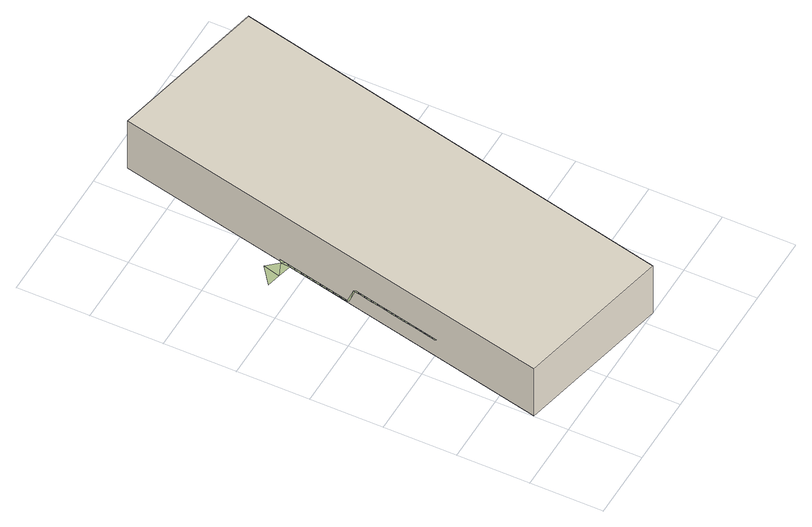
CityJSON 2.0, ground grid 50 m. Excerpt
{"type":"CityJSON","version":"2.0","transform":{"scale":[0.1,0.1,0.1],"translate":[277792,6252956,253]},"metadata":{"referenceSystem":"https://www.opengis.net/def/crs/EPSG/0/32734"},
"CityObjects":{
"building1":{"type":"Building","attributes":{"address":"130 Victoria Road Woodstock 7915 Cape Town","building":"retail","building:levels":1,"building_height":4.1,"roof_height":16.38,"ground_height":12.28,"plus_code":"4FRW3CCW+8MQ"},"geometry":[{"type":"Solid","lod":"1","boundaries":[[[[0,1,2,3]],[[1,4,5,2]],[[4,6,7,5]],[[6,0,3,7]],[[3,2,5,7]],[[6,4,1,0]]]]}]},
"terrain1":{"type":"TINRelief","geometry":[{"type":"CompositeSurface","lod":"1","boundaries":[[[8,9,10]],[[9,11,10]],[[12,11,9]],[[12,13,11]],[[13,12,14]],[[14,15,13]],[[15,14,16]],[[15,16,17]],[[15,17,18]],[[17,19,18]],[[19,20,18]],[[21,20,19]],[[20,21,22]],[[22,21,23]],[[23,24,22]],[[24,23,25]],[[25,26,24]],[[26,25,27]],[[27,28,26]],[[28,27,29]],[[29,30,28]],[[30,29,31]],[[30,31,32]],[[31,33,32]],[[34,32,33]],[[34,35,32]],[[35,34,36]],[[36,37,35]],[[38,37,36]],[[37,38,39]],[[39,38,40]],[[41,39,40]],[[42,41,40]],[[43,41,42]],[[44,43,42]],[[43,44,45]],[[45,44,46]],[[46,47,45]],[[47,46,48]],[[49,47,48]],[[50,49,48]],[[49,50,51]],[[51,50,52]],[[52,53,51]],[[54,53,52]],[[53,54,55]],[[56,57,58]],[[55,54,59]],[[60,55,59]],[[61,60,59]],[[61,62,60]],[[63,62,61]],[[56,64,57]],[[62,63,65]],[[66,64,56]],[[65,63,67]],[[67,66,65]],[[66,67,68]],[[66,68,64]],[[69,64,68]]]}]}
},
"vertices":[
[697,3373,7],[9,240,7],[9,240,417],[697,3373,417],[1101,2,7],[1101,2,417],[1810,3130,7],[1810,3130,417],
[170,972,159],[175,997,159],[163,999,159],[168,1023,159],[181,1021,159],[173,1048,159],[186,1045,159],[179,1072,159],[191,1070,159],[197,1094,159],[186,1104,159],[202,1119,159],[193,1136,159],[213,1168,159],[206,1200,159],[224,1216,159],[213,1233,159],[229,1241,159],[220,1265,159],[234,1265,159],[227,1297,159],[245,1314,159],[234,1329,159],[250,1339,159],[245,1378,159],[256,1363,159],[266,1412,159],[255,1427,159],[277,1461,159],[266,1475,159],[288,1509,159],[276,1524,159],[299,1558,159],[287,1573,159],[309,1607,159],[297,1622,159],[320,1656,30],[308,1671,30],[331,1705,30],[319,1720,30],[341,1754,30],[329,1769,30],[352,1802,30],[340,1818,30],[363,1852,30],[350,1866,30],[374,1901,30],[361,1915,30],[305,2133,30],[338,2252,30],[208,2155,30],[385,1950,30],[371,1964,30],[395,1999,30],[382,2013,30],[406,2048,30],[404,2177,30],[392,2062,30],[403,2111,30],[417,2097,30],[428,2146,30],[438,2195,30]
]}
